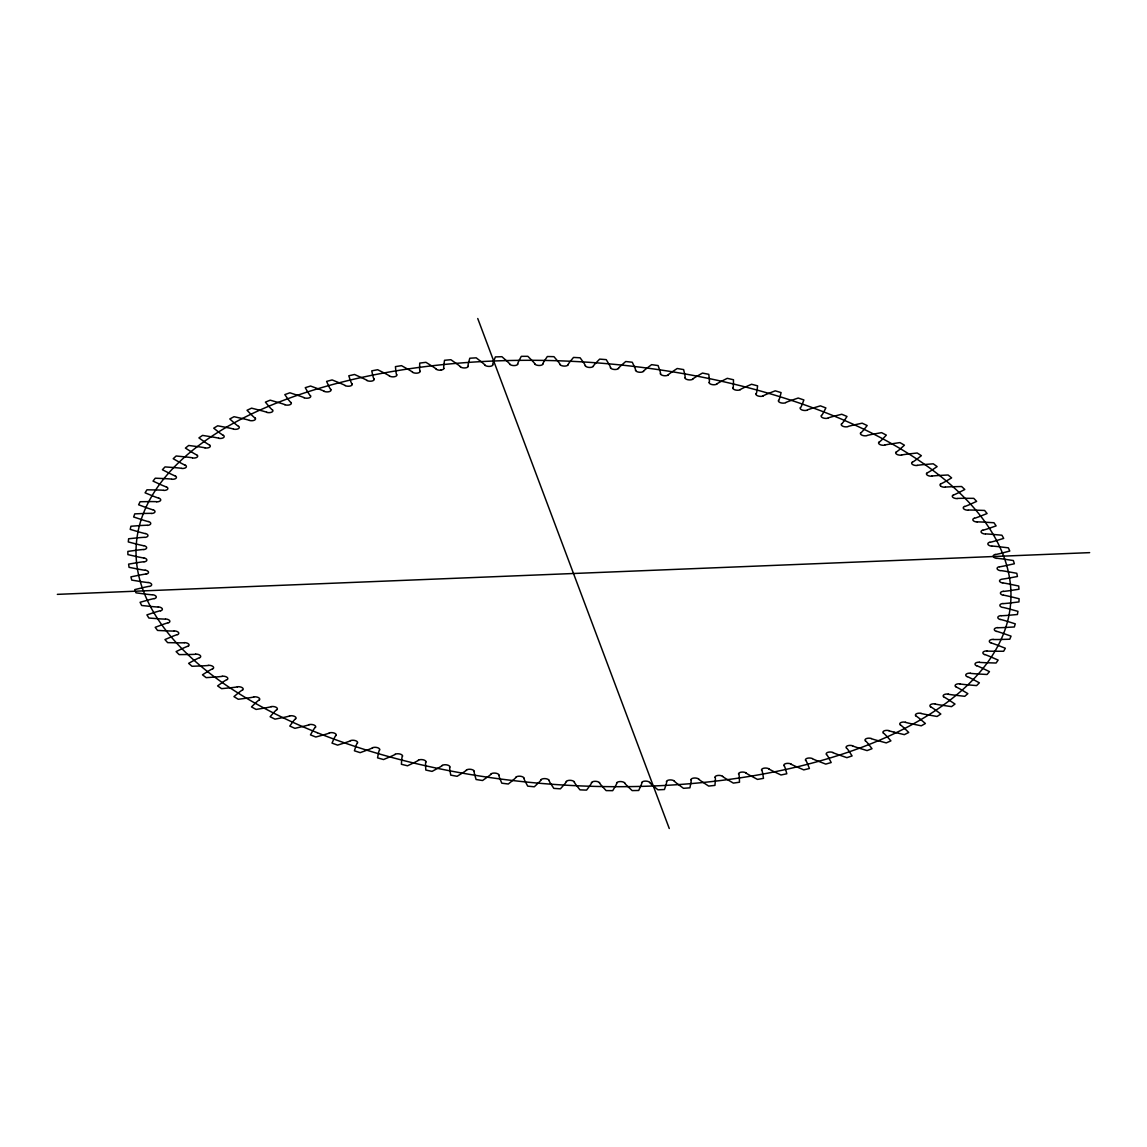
<?xml version="1.0" encoding="UTF-8"?>
<svg xmlns="http://www.w3.org/2000/svg" width="1147" height="1147" viewBox="0 0 1147 1147"><rect width="100%" height="100%" fill="white"/><g stroke="black" fill="none" stroke-linecap="round" stroke-linejoin="round"><path stroke-width="1.5" d="M691.211 779.831L691.211 780.089A138.199 66.784 3.7 0 1 690.981 782.584L689.906 787.817L687.77 787.989L683.497 788.319L677.189 783.659A138.199 66.784 3.7 0 1 674.551 781.48L674.278 781.236M709.362 382.453L709.376 382.094A138.199 66.784 3.7 0 0 709.376 379.671L708.789 374.338L706.681 373.908L702.466 373.076L695.77 376.947A138.199 66.784 3.7 0 0 692.946 378.811L692.544 379.084M467.976 366.151L468.019 365.836A138.199 66.784 3.7 0 1 468.377 363.441L469.783 358.237L471.919 358.093L476.22 357.835L482.27 362.581A138.199 66.784 3.7 0 1 484.78 364.789L485.138 365.119M425.723 761.938L425.695 762.167A138.199 66.784 3.7 0 0 425.537 764.705L425.809 770.038L427.888 770.497L432.061 771.386L439.014 767.615A138.199 66.784 3.7 0 0 441.968 765.809L442.384 765.536M666.737 781.623L666.708 781.881A138.199 66.784 3.7 0 1 666.163 784.347L664.457 789.509L662.292 789.623L657.962 789.824L652.199 785.021A138.199 66.784 3.7 0 1 649.804 782.77L649.56 782.526M733.076 387.829L733.134 387.485A138.199 66.784 3.7 0 0 733.42 385.077L733.478 379.757L731.413 379.284L727.284 378.324L720.087 381.98A138.199 66.784 3.7 0 0 717.018 383.743L716.588 384.001M492.622 364.717L492.694 364.402A138.199 66.784 3.7 0 1 493.353 362.051L495.389 356.918L497.569 356.846L501.913 356.703L507.404 361.577A138.199 66.784 3.7 0 1 509.669 363.843L509.985 364.187M402.267 756.289L402.196 756.59A138.199 66.784 3.7 0 0 401.765 758.97L401.393 764.275L403.429 764.791L407.515 765.795L414.942 762.253A138.199 66.784 3.7 0 0 418.125 760.547L418.569 760.289M641.947 782.684L641.861 783A138.199 66.784 3.7 0 1 641.044 785.38L638.693 790.469L636.513 790.512L632.14 790.584L626.936 785.638A138.199 66.784 3.7 0 1 624.8 783.358L624.542 783.057M756.231 393.851L756.332 393.507A138.199 66.784 3.7 0 0 756.92 391.127L757.608 385.851L755.601 385.32L751.557 384.259L743.887 387.672A138.199 66.784 3.7 0 0 740.604 389.335L740.188 389.55M517.555 364L517.67 363.699A138.199 66.784 3.7 0 1 518.616 361.377L521.283 356.344L523.462 356.33L527.849 356.316L532.782 361.319A138.199 66.784 3.7 0 1 534.774 363.628L535.047 363.972M379.428 749.909L379.313 750.21A138.199 66.784 3.7 0 0 378.567 752.604L377.564 757.852L379.542 758.425L383.528 759.543L391.414 756.231A138.199 66.784 3.7 0 0 394.812 754.626L395.299 754.396M616.914 783.043L616.771 783.387A138.199 66.784 3.7 0 1 615.681 785.695L612.713 790.67L610.505 790.641L606.118 790.598L601.472 785.537A138.199 66.784 3.7 0 1 599.623 783.2L599.394 782.899M778.756 400.489L778.899 400.145A138.199 66.784 3.7 0 0 779.774 397.808L781.107 392.604L779.157 392.002L775.229 390.826L767.114 394.009A138.199 66.784 3.7 0 0 763.615 395.557L763.171 395.758M542.674 364.015L542.818 363.714A138.199 66.784 3.7 0 1 544.051 361.434L547.334 356.516L549.542 356.559L553.944 356.674L558.288 361.778A138.199 66.784 3.7 0 1 560.008 364.129L560.252 364.488M357.219 743.012L357.075 743.299A138.199 66.784 3.7 0 0 356.057 745.622L354.409 750.798L356.33 751.414L360.187 752.647L368.517 749.593A138.199 66.784 3.7 0 0 372.13 748.102L372.646 747.873M591.737 782.67L591.608 782.928A138.199 66.784 3.7 0 1 590.175 785.265L586.59 790.111L584.382 790.039L579.966 789.853L575.937 784.706A138.199 66.784 3.7 0 1 574.346 782.34L574.131 781.996M800.577 407.73L800.764 407.4A138.199 66.784 3.7 0 0 801.925 405.092L803.889 399.959L801.997 399.314L798.197 398.038L789.666 400.963A138.199 66.784 3.7 0 0 785.953 402.396L785.767 402.482M567.923 364.703L568.08 364.445A138.199 66.784 3.7 0 1 569.6 362.223L573.5 357.434L575.694 357.549L580.11 357.792L583.852 362.982A138.199 66.784 3.7 0 1 585.3 365.363L585.5 365.721M335.784 735.485L335.698 735.6A138.199 66.784 3.7 0 0 334.293 738.037L332.013 743.127L337.605 745.12L346.337 742.338A138.199 66.784 3.7 0 0 350.136 740.962L350.681 740.747M566.503 781.58L566.303 781.867A138.199 66.784 3.7 0 1 564.611 784.104L560.424 788.821L558.216 788.677L553.815 788.376L550.374 783.157A138.199 66.784 3.7 0 1 549.069 780.749L548.897 780.404M821.61 415.529L821.84 415.214A138.199 66.784 3.7 0 0 823.274 412.963L825.883 407.931L820.406 405.852L811.474 408.504A138.199 66.784 3.7 0 0 807.574 409.823L807.445 409.88M315.181 727.356L314.966 727.642A138.199 66.784 3.7 0 0 313.36 729.893L310.45 734.883L315.812 737.019L324.931 734.496A138.199 66.784 3.7 0 0 328.917 733.248L329.49 733.048M593.114 366.223L593.372 365.907A138.199 66.784 3.7 0 1 595.164 363.742L599.652 359.111L601.845 359.283L606.247 359.642L609.372 364.904A138.199 66.784 3.7 0 1 610.548 367.312L610.691 367.657M541.284 779.774L541.054 780.06A138.199 66.784 3.7 0 1 539.09 782.225L534.301 786.785L532.108 786.57L527.72 786.154L524.896 780.863A138.199 66.784 3.7 0 1 523.878 778.455L523.763 778.139M841.798 423.888L842.056 423.573A138.199 66.784 3.7 0 0 843.776 421.379L847.002 416.461L841.74 414.253L832.464 416.619A138.199 66.784 3.7 0 0 828.392 417.823L828.249 417.866M295.453 718.739L295.238 718.983A138.199 66.784 3.7 0 0 293.317 721.205L289.79 726.065L294.922 728.345L304.371 726.108A138.199 66.784 3.7 0 0 308.529 724.976L309.131 724.804M618.29 368.388L618.577 368.087A138.199 66.784 3.7 0 1 620.642 365.979L625.717 361.52L627.896 361.749L632.284 362.237L634.778 367.542A138.199 66.784 3.7 0 1 635.653 369.965L635.768 370.323M516.179 777.265L515.863 777.566A138.199 66.784 3.7 0 1 513.67 779.63L508.322 784.003L506.142 783.745L501.784 783.186L499.59 777.867A138.199 66.784 3.7 0 1 498.859 775.444L498.787 775.171M861.053 432.749L861.354 432.448A138.199 66.784 3.7 0 0 863.347 430.326L867.175 425.537L862.171 423.186L852.551 425.279A138.199 66.784 3.7 0 0 848.321 426.354L848.092 426.412M276.656 709.663L276.398 709.893A138.199 66.784 3.7 0 0 274.248 712.015L270.104 716.732L274.993 719.14L284.757 717.205A138.199 66.784 3.7 0 0 289.058 716.187L289.689 716.043M643.309 371.27L643.639 370.968A138.199 66.784 3.7 0 1 645.962 368.933L651.596 364.646L653.761 364.947L658.106 365.563L659.969 370.897A138.199 66.784 3.7 0 1 660.557 373.32L660.629 373.678M491.26 774.039L490.916 774.34A138.199 66.784 3.7 0 1 488.464 776.318L482.557 780.505L480.407 780.189L476.091 779.516L474.528 774.168A138.199 66.784 3.7 0 1 474.098 771.745L474.055 771.429M879.319 442.111L879.663 441.81A138.199 66.784 3.7 0 0 881.914 439.774L886.344 435.114L881.599 432.648L871.691 434.441A138.199 66.784 3.7 0 0 867.304 435.387L867.075 435.444M668.185 374.754L668.457 374.539A138.199 66.784 3.7 0 1 671.038 372.603L677.203 368.502L679.354 368.861L683.626 369.592L684.874 374.94A138.199 66.784 3.7 0 1 685.16 377.377L685.189 377.721M258.907 700.086L258.577 700.33A138.199 66.784 3.7 0 0 256.197 702.337L251.48 706.91L256.082 709.434L266.118 707.785A138.199 66.784 3.7 0 0 270.577 706.91L271.222 706.781M896.524 451.918L896.911 451.631A138.199 66.784 3.7 0 0 899.42 449.667L904.424 445.179L899.965 442.599L889.8 444.09A138.199 66.784 3.7 0 0 885.283 444.893L884.71 445.007M466.643 770.124L466.299 770.383A138.199 66.784 3.7 0 1 463.546 772.304L457.108 776.304L454.986 775.917L450.742 775.128L449.825 769.78A138.199 66.784 3.7 0 1 449.667 767.343L449.667 767.042M242.232 690.064L241.931 690.265A138.199 66.784 3.7 0 0 239.25 692.229L233.945 696.616L238.275 699.269L248.555 697.921A138.199 66.784 3.7 0 0 253.129 697.175L253.788 697.061M912.625 462.141L913.041 461.868A138.199 66.784 3.7 0 0 915.793 459.99L921.371 455.689L917.199 452.993L906.818 454.183A138.199 66.784 3.7 0 0 902.187 454.857L901.513 454.958M226.705 679.641L226.432 679.798A138.199 66.784 3.7 0 0 223.45 681.691L217.6 685.906L221.615 688.659L232.11 687.612A138.199 66.784 3.7 0 0 236.798 687.01L237.472 686.91M927.55 472.75L927.995 472.492A138.199 66.784 3.7 0 0 931.006 470.714L937.128 466.6L933.257 463.804L922.675 464.693A138.199 66.784 3.7 0 0 917.944 465.223L917.256 465.309M212.381 668.844L212.095 669.002A138.199 66.784 3.7 0 0 208.854 670.794L202.474 674.809L206.173 677.648L216.84 676.916A138.199 66.784 3.7 0 0 221.615 676.458L222.303 676.372M941.257 483.704L941.744 483.461A138.199 66.784 3.7 0 0 944.97 481.783L951.623 477.883L948.067 474.987L937.343 475.575A138.199 66.784 3.7 0 0 932.525 475.962L931.823 476.019M199.177 657.79L198.99 657.876A138.199 66.784 3.7 0 0 195.52 659.568L188.624 663.353L192.008 666.278L202.79 665.862A138.199 66.784 3.7 0 0 207.65 665.547L208.353 665.489M953.702 494.974L954.218 494.744A138.199 66.784 3.7 0 0 957.659 493.167L964.799 489.482L961.602 486.514L950.748 486.787A138.199 66.784 3.7 0 0 945.859 487.031L945.243 487.074M187.578 646.291L187.176 646.449A138.199 66.784 3.7 0 0 183.491 648.026L176.108 651.596L179.147 654.607L190.029 654.493A138.199 66.784 3.7 0 0 194.947 654.32L195.664 654.277M964.828 506.501L965.373 506.3A138.199 66.784 3.7 0 0 969.029 504.838L976.642 501.382L973.774 498.343L962.849 498.3A138.199 66.784 3.7 0 0 957.917 498.4L957.286 498.429M176.896 634.707L176.552 634.836A138.199 66.784 3.7 0 0 172.81 636.241L164.953 639.567L167.634 642.635L178.588 642.836A138.199 66.784 3.7 0 0 183.549 642.807L184.266 642.793M974.606 518.272L975.179 518.086A138.199 66.784 3.7 0 0 979.022 516.738L987.094 513.526L984.585 510.444L973.617 510.071A138.199 66.784 3.7 0 0 968.656 510.042L968.383 510.042M167.806 622.835L167.433 622.95A138.199 66.784 3.7 0 0 163.491 624.24L155.203 627.309L157.54 630.434L168.509 630.95A138.199 66.784 3.7 0 0 173.498 631.065L174.215 631.065M983.008 530.229L983.596 530.057A138.199 66.784 3.7 0 0 987.624 528.839L996.126 525.885L993.976 522.745L983.008 522.071A138.199 66.784 3.7 0 0 978.018 521.885L977.287 521.871M160.322 610.734L159.72 610.892A138.199 66.784 3.7 0 0 155.605 612.054L146.916 614.878L148.866 618.032L159.834 618.864A138.199 66.784 3.7 0 0 164.81 619.122L165.096 619.122M989.99 542.345L990.607 542.187A138.199 66.784 3.7 0 0 994.807 541.083L1003.697 538.402L1001.919 535.219L990.979 534.244A138.199 66.784 3.7 0 0 985.99 533.914L985.717 533.9M154.056 598.562L153.497 598.691A138.199 66.784 3.7 0 0 149.153 599.752L140.077 602.29L141.669 605.487L152.565 606.62A138.199 66.784 3.7 0 0 157.555 607.021L158.286 607.064M995.539 554.56L996.184 554.417A138.199 66.784 3.7 0 0 1000.528 553.442L1009.776 551.047L1008.385 547.836L997.517 546.546A138.199 66.784 3.7 0 0 992.542 546.087L992.098 546.044M148.981 586.361L148.651 586.418A138.199 66.784 3.7 0 0 144.164 587.35L134.744 589.601L135.948 592.827L146.759 594.261A138.199 66.784 3.7 0 0 151.719 594.791L151.992 594.82M999.639 566.833L1000.299 566.718A138.199 66.784 3.7 0 0 1004.772 565.872L1014.364 563.765L1013.346 560.539L1002.593 558.947A138.199 66.784 3.7 0 0 997.661 558.345L997.015 558.274M145.87 574.016L145.196 574.117A138.199 66.784 3.7 0 0 140.651 574.891L130.916 576.869L131.747 580.095L142.429 581.844A138.199 66.784 3.7 0 0 147.332 582.504L148.063 582.59M143.891 561.729L143.461 561.772A138.199 66.784 3.7 0 0 138.644 562.446L128.622 564.123L128.751 565.199L129.066 567.335L139.576 569.385A138.199 66.784 3.7 0 0 144.422 570.188L145.139 570.288M440.735 370.037L441.079 370.008A4.416 2.136 3.7 0 0 444.032 368.359M1003.41 591.422L1004.098 591.35A138.199 66.784 3.7 0 0 1008.815 590.777L1018.952 589.243L1018.88 588.182L1018.708 586.031L1008.285 583.852A138.199 66.784 3.7 0 0 1003.467 582.977L1003.123 582.92M143.49 549.47L142.873 549.528A138.199 66.784 3.7 0 0 138.113 550.015L127.862 551.406L127.862 552.467L127.905 554.618L138.228 556.94A138.199 66.784 3.7 0 0 143.002 557.872L143.705 558.001M1003.08 603.637L1003.783 603.594A138.199 66.784 3.7 0 0 1008.571 603.164L1018.952 601.931L1019.009 600.87L1019.095 598.734L1008.887 596.268A138.199 66.784 3.7 0 0 1004.155 595.264L1003.467 595.121M144.293 537.298L143.934 537.326A138.199 66.784 3.7 0 0 139.102 537.685L128.636 538.76L128.507 539.821L128.292 541.943L138.371 544.553A138.199 66.784 3.7 0 0 143.045 545.614L143.748 545.771M1001.259 615.767L1001.976 615.724A138.199 66.784 3.7 0 0 1006.851 615.437L1017.403 614.52L1017.59 613.459L1017.948 611.351L1007.998 608.613A138.199 66.784 3.7 0 0 1003.367 607.48L1003.109 607.423M57.35 594.361L1089.65 552.639M147.103 525.24L146.486 525.254A138.199 66.784 3.7 0 0 141.583 525.469L130.93 526.244L130.686 527.29L130.213 529.384L140.02 532.265A138.199 66.784 3.7 0 0 144.594 533.455L145.268 533.627M997.976 627.739L998.693 627.724A138.199 66.784 3.7 0 0 1003.625 627.567L1014.335 626.965L1014.651 625.918L1015.253 623.839L1005.604 620.828A138.199 66.784 3.7 0 0 1001.087 619.581L1000.428 619.394M151.218 513.354L150.587 513.354A138.199 66.784 3.7 0 0 145.554 513.426L134.773 513.87L134.385 514.917L133.654 516.982L143.16 520.121A138.199 66.784 3.7 0 0 147.605 521.441L148.264 521.627M993.216 639.524L993.947 639.524A138.199 66.784 3.7 0 0 998.908 639.524L1009.747 639.223L1011.052 636.141L1001.718 632.886A138.199 66.784 3.7 0 0 997.345 631.51L996.686 631.323M156.609 501.669L155.978 501.655A138.199 66.784 3.7 0 0 151.003 501.583L140.106 501.726L138.615 504.78L147.777 508.164A138.199 66.784 3.7 0 0 152.092 509.598L152.723 509.798M987.022 651.08L987.753 651.109A138.199 66.784 3.7 0 0 992.729 651.238L1003.654 651.267L1005.331 648.241L996.356 644.743A138.199 66.784 3.7 0 0 992.126 643.252L991.495 643.037M163.347 490.228L162.974 490.213A138.199 66.784 3.7 0 0 157.899 489.998L146.945 489.812L145.081 492.809L153.87 496.422A138.199 66.784 3.7 0 0 158.028 497.97L158.644 498.185M979.395 662.364L980.126 662.421A138.199 66.784 3.7 0 0 985.115 662.694L996.083 663.023L998.134 660.084L989.531 656.342A138.199 66.784 3.7 0 0 985.474 654.751L984.872 654.521M171.577 479.073L171.218 479.045A138.199 66.784 3.7 0 0 166.229 478.686L155.261 478.199L153.024 481.109L161.412 484.952A138.199 66.784 3.7 0 0 165.397 486.6L165.985 486.844M970.376 673.346L971.093 673.418A138.199 66.784 3.7 0 0 976.068 673.848L987.051 674.493L989.46 671.626L981.287 667.669A138.199 66.784 3.7 0 0 977.402 665.963L976.814 665.719M181.384 468.248L180.925 468.205A138.199 66.784 3.7 0 0 175.964 467.718L165.01 466.915L162.401 469.74L170.373 473.783A138.199 66.784 3.7 0 0 174.172 475.546L174.731 475.79M959.982 683.985L960.699 684.085A138.199 66.784 3.7 0 0 965.645 684.644L976.584 685.605L979.366 682.823L971.624 678.666A138.199 66.784 3.7 0 0 967.925 676.859L967.437 676.63M192.352 457.782L191.993 457.725A138.199 66.784 3.7 0 0 187.076 457.094L176.165 455.99L173.211 458.714L180.724 462.972A138.199 66.784 3.7 0 0 184.323 464.822L184.853 465.08M948.254 694.25L948.97 694.365A138.199 66.784 3.7 0 0 953.874 695.053L964.742 696.315L967.867 693.648L960.598 689.304A138.199 66.784 3.7 0 0 957.1 687.411L956.569 687.139M204.998 447.76L204.381 447.66A138.199 66.784 3.7 0 0 199.521 446.886L188.696 445.466L185.398 448.09L192.424 452.535A138.199 66.784 3.7 0 0 195.807 454.47L196.323 454.742M935.235 704.086L935.938 704.215A138.199 66.784 3.7 0 0 940.784 705.061L951.537 706.624L955.007 704.057L948.239 699.541A138.199 66.784 3.7 0 0 944.956 697.548L944.511 697.304M218.733 438.154L218.131 438.025A138.199 66.784 3.7 0 0 213.242 437.107L202.546 435.401L198.918 437.896L205.442 442.513A138.199 66.784 3.7 0 0 208.611 444.534L209.084 444.821M920.984 713.477L921.672 713.635A138.199 66.784 3.7 0 0 926.418 714.595L937.042 716.459L940.827 714.022L934.576 709.333A138.199 66.784 3.7 0 0 931.522 707.283L931.12 707.011M233.357 428.935L233.013 428.863A138.199 66.784 3.7 0 0 228.21 427.802L217.686 425.795L213.729 428.175L219.722 432.935A138.199 66.784 3.7 0 0 222.661 435.028L223.106 435.33M905.513 722.395L906.187 722.567A138.199 66.784 3.7 0 0 910.847 723.657L921.285 725.807L925.385 723.499L919.679 718.667A138.199 66.784 3.7 0 0 916.854 716.531L916.424 716.23M894.115 732.202L904.338 734.639L908.739 732.46L903.578 727.499A138.199 66.784 3.7 0 0 901.012 725.305L900.667 725.033M249.315 420.246L248.985 420.16A138.199 66.784 3.7 0 0 244.383 418.999L234.045 416.705L229.787 418.956L235.221 423.845A138.199 66.784 3.7 0 0 237.931 426.01L238.332 426.326M888.911 730.797L889.57 730.969A138.199 66.784 3.7 0 0 894.115 732.202M266.807 412.217L266.161 412.017A138.199 66.784 3.7 0 0 261.674 410.741L251.566 408.16L247.035 410.268L251.896 415.271A138.199 66.784 3.7 0 0 254.347 417.508L254.72 417.823M871.218 738.639L871.849 738.854A138.199 66.784 3.7 0 0 876.265 740.188L886.244 742.898L890.918 740.862L886.344 735.801A138.199 66.784 3.7 0 0 884.036 733.55L883.72 733.263M284.943 404.619L284.47 404.461A138.199 66.784 3.7 0 0 280.04 403.027L270.205 400.174L265.401 402.138L269.674 407.257A138.199 66.784 3.7 0 0 271.868 409.536L272.197 409.866M852.493 745.923L853.11 746.152A138.199 66.784 3.7 0 0 857.383 747.615L867.075 750.582L872.021 748.704L868.035 743.543A138.199 66.784 3.7 0 0 865.985 741.249L865.698 740.948M304.227 397.651L303.625 397.421A138.199 66.784 3.7 0 0 299.424 395.901L289.89 392.79L284.814 394.611L288.499 399.801A138.199 66.784 3.7 0 0 290.42 402.124L290.721 402.468M832.822 752.618L833.41 752.862A138.199 66.784 3.7 0 0 837.525 754.425L846.887 757.665L852.092 755.93L848.708 750.697A138.199 66.784 3.7 0 0 846.93 748.36L846.715 748.102M324.357 391.27L323.927 391.084A138.199 66.784 3.7 0 0 319.755 389.392L310.565 386.037L305.245 387.686L308.314 392.948A138.199 66.784 3.7 0 0 309.962 395.314L310.22 395.658M812.664 758.884L812.807 758.941A138.199 66.784 3.7 0 0 816.75 760.619L825.768 764.103L831.188 762.54L828.435 757.249A138.199 66.784 3.7 0 0 826.93 754.869L826.715 754.568M345.29 385.478L344.874 385.277A138.199 66.784 3.7 0 0 340.96 383.528L332.128 379.929L326.594 381.406L329.031 386.711A138.199 66.784 3.7 0 0 330.408 389.105L330.623 389.464M790.842 764.131L791.387 764.389A138.199 66.784 3.7 0 0 795.143 766.167L803.775 769.881L809.409 768.49L807.287 763.156A138.199 66.784 3.7 0 0 806.054 760.748L805.911 760.49M367.14 380.403L366.753 380.202A138.199 66.784 3.7 0 0 362.954 378.295L354.523 374.481L348.788 375.786L350.595 381.134A138.199 66.784 3.7 0 0 351.685 383.542L351.857 383.901M768.705 768.906L769.207 769.178A138.199 66.784 3.7 0 0 772.763 771.056L780.978 774.985L786.813 773.766L785.322 768.418A138.199 66.784 3.7 0 0 784.376 765.995L784.247 765.68M389.564 375.929L389.134 375.671A138.199 66.784 3.7 0 0 385.693 373.75L377.678 369.721L375.7 370.094L371.757 370.854L372.933 376.202A138.199 66.784 3.7 0 0 373.736 378.639L373.865 378.983M745.88 773.006L746.353 773.307A138.199 66.784 3.7 0 0 749.694 775.257L757.479 779.401L759.486 779.057L763.486 778.354L762.64 773.006A138.199 66.784 3.7 0 0 761.981 770.569L761.88 770.268M412.705 372.158L412.361 371.929A138.199 66.784 3.7 0 0 409.063 369.893L401.522 365.664L399.486 365.979L395.428 366.624L395.959 371.958A138.199 66.784 3.7 0 0 396.475 374.395L396.561 374.754M722.467 776.419L722.911 776.734A138.199 66.784 3.7 0 0 726.022 778.77L733.349 783.1L735.399 782.813L739.5 782.225L739.299 776.906A138.199 66.784 3.7 0 0 738.926 774.469L738.854 774.11M436.433 369.133L436.118 368.89A138.199 66.784 3.7 0 0 433.007 366.739L425.938 362.323L423.86 362.581L419.716 363.097L419.601 368.416A138.199 66.784 3.7 0 0 419.816 370.839L419.859 371.198M698.537 779.143L698.939 779.458A138.199 66.784 3.7 0 0 701.835 781.566L708.66 786.082L710.753 785.853L714.939 785.394L715.384 780.103A138.199 66.784 3.7 0 0 715.312 777.68L715.284 777.322M460.549 366.725L460.305 366.524A138.199 66.784 3.7 0 0 457.438 364.302L450.871 359.714L448.749 359.9L444.52 360.301L443.76 365.578A138.199 66.784 3.7 0 0 443.688 367.986L443.688 368.345M477.74 318.508L669.26 828.492M917.356 465.467A4.416 2.136 3.7 0 1 912.553 464.492A4.416 2.136 3.7 0 1 912.324 462.04M931.909 476.191A4.416 2.136 3.7 0 1 927.192 475.073A4.416 2.136 3.7 0 1 927.263 472.636M940.526 485.912A4.416 2.136 3.7 0 1 940.999 483.59M945.214 487.246A4.416 2.136 3.7 0 1 940.726 486.099M957.243 498.601A4.416 2.136 3.7 0 1 952.784 497.239A4.416 2.136 3.7 0 1 953.444 494.844M967.953 510.2A4.416 2.136 3.7 0 1 963.623 508.723A4.416 2.136 3.7 0 1 964.584 506.372M977.287 522.043A4.416 2.136 3.7 0 1 973.129 520.451A4.416 2.136 3.7 0 1 974.377 518.143M985.244 534.043A4.416 2.136 3.7 0 1 981.259 532.351A4.416 2.136 3.7 0 1 982.793 530.086M991.782 546.187A4.416 2.136 3.7 0 1 987.983 544.381A4.416 2.136 3.7 0 1 989.804 542.187M996.872 558.417A4.416 2.136 3.7 0 1 993.288 556.524A4.416 2.136 3.7 0 1 995.367 554.402M999.481 566.675A4.416 2.136 3.7 0 0 997.13 568.726A4.416 2.136 3.7 0 0 1000.514 570.704L1001.302 570.647A138.199 66.784 3.7 0 1 1006.191 571.392L1016.787 573.285L1017.016 574.36L1017.418 576.511L1007.539 578.332A138.199 66.784 3.7 0 1 1002.937 579.049L1002.263 579.135A4.416 2.136 3.7 0 0 999.51 580.941A4.416 2.136 3.7 0 0 1002.664 583.006M1003.353 595.279A4.416 2.136 3.7 0 1 1000.428 593.128A4.416 2.136 3.7 0 1 1003.295 591.264M1002.55 607.466A4.416 2.136 3.7 0 1 999.883 605.258A4.416 2.136 3.7 0 1 1002.98 603.48M1000.27 619.538A4.416 2.136 3.7 0 1 997.861 617.272A4.416 2.136 3.7 0 1 1001.188 615.595M996.528 631.452A4.416 2.136 3.7 0 1 994.363 629.13A4.416 2.136 3.7 0 1 997.919 627.567M991.309 643.166A4.416 2.136 3.7 0 1 989.431 640.8A4.416 2.136 3.7 0 1 993.173 639.352M984.656 654.636A4.416 2.136 3.7 0 1 983.065 652.242A4.416 2.136 3.7 0 1 986.994 650.908M976.599 665.833A4.416 2.136 3.7 0 1 975.28 663.41A4.416 2.136 3.7 0 1 979.395 662.192M967.136 676.716A4.416 2.136 3.7 0 1 966.118 674.264A4.416 2.136 3.7 0 1 970.391 673.189M956.326 687.239A4.416 2.136 3.7 0 1 955.594 684.773A4.416 2.136 3.7 0 1 960.025 683.827M944.196 697.362A4.416 2.136 3.7 0 1 943.752 694.91A4.416 2.136 3.7 0 1 948.311 694.093M930.791 707.068A4.416 2.136 3.7 0 1 930.633 704.616A4.416 2.136 3.7 0 1 935.321 703.928M916.138 716.302A4.416 2.136 3.7 0 1 916.295 713.864A4.416 2.136 3.7 0 1 921.07 713.334M900.323 725.047A4.416 2.136 3.7 0 1 900.768 722.639A4.416 2.136 3.7 0 1 905.628 722.237M883.376 733.277A4.416 2.136 3.7 0 1 884.108 730.897A4.416 2.136 3.7 0 1 889.054 730.639M865.354 740.962A4.416 2.136 3.7 0 1 866.386 738.611A4.416 2.136 3.7 0 1 871.376 738.496M846.328 748.059A4.416 2.136 3.7 0 1 847.647 745.765A4.416 2.136 3.7 0 1 852.68 745.794M826.37 754.554A4.416 2.136 3.7 0 1 827.962 752.317A4.416 2.136 3.7 0 1 833.009 752.489M805.524 760.418A4.416 2.136 3.7 0 1 807.402 758.253A4.416 2.136 3.7 0 1 812.449 758.568M783.888 765.651A4.416 2.136 3.7 0 1 786.039 763.544A4.416 2.136 3.7 0 1 791.072 764.017M761.536 770.225A4.416 2.136 3.7 0 1 763.945 768.189A4.416 2.136 3.7 0 1 768.934 768.791M738.525 774.11A4.416 2.136 3.7 0 1 741.191 772.16A4.416 2.136 3.7 0 1 746.138 772.906M714.939 777.308A4.416 2.136 3.7 0 1 717.864 775.458A4.416 2.136 3.7 0 1 722.725 776.333M690.881 779.802A4.416 2.136 3.7 0 1 694.035 778.039A4.416 2.136 3.7 0 1 698.81 779.057M666.407 781.58A4.416 2.136 3.7 0 1 669.791 779.931A4.416 2.136 3.7 0 1 674.465 781.078M641.617 782.641A4.416 2.136 3.7 0 1 645.216 781.107A4.416 2.136 3.7 0 1 649.775 782.369M616.584 782.985A4.416 2.136 3.7 0 1 620.384 781.566A4.416 2.136 3.7 0 1 624.814 782.957M591.422 782.612A4.416 2.136 3.7 0 1 595.408 781.308A4.416 2.136 3.7 0 1 599.68 782.813M566.188 781.508A4.416 2.136 3.7 0 1 570.346 780.333A4.416 2.136 3.7 0 1 574.461 781.953M540.968 779.702A4.416 2.136 3.7 0 1 545.284 778.641A4.416 2.136 3.7 0 1 549.227 780.376M515.878 777.164A4.416 2.136 3.7 0 1 520.337 776.247A4.416 2.136 3.7 0 1 524.079 778.082M490.973 773.938A4.416 2.136 3.7 0 1 495.561 773.164A4.416 2.136 3.7 0 1 499.103 775.071M466.356 770.024A4.416 2.136 3.7 0 1 471.059 769.379A4.416 2.136 3.7 0 1 474.385 771.386M442.111 765.422A4.416 2.136 3.7 0 1 446.914 764.92A4.416 2.136 3.7 0 1 450.011 766.999M418.311 760.16A4.416 2.136 3.7 0 1 423.2 759.801A4.416 2.136 3.7 0 1 426.067 761.966M395.055 754.267A4.416 2.136 3.7 0 1 400.002 754.038A4.416 2.136 3.7 0 1 402.611 756.26M372.417 747.744A4.416 2.136 3.7 0 1 377.406 747.658A4.416 2.136 3.7 0 1 379.757 749.937M350.466 740.618A4.416 2.136 3.7 0 1 355.498 740.675A4.416 2.136 3.7 0 1 357.577 743.012M329.275 732.904A4.416 2.136 3.7 0 1 334.322 733.119A4.416 2.136 3.7 0 1 336.128 735.499M308.944 724.66A4.416 2.136 3.7 0 1 313.977 725.019A4.416 2.136 3.7 0 1 315.511 727.427M289.517 715.886A4.416 2.136 3.7 0 1 294.535 716.388A4.416 2.136 3.7 0 1 295.783 718.811M271.065 706.624A4.416 2.136 3.7 0 1 276.04 707.255A4.416 2.136 3.7 0 1 277 709.706M253.659 696.903A4.416 2.136 3.7 0 1 258.577 697.677A4.416 2.136 3.7 0 1 259.251 700.129M237.357 686.752A4.416 2.136 3.7 0 1 242.203 687.67A4.416 2.136 3.7 0 1 242.576 690.121M222.217 676.214A4.416 2.136 3.7 0 1 226.977 677.26A4.416 2.136 3.7 0 1 227.049 679.712M208.281 665.317A4.416 2.136 3.7 0 1 212.941 666.493A4.416 2.136 3.7 0 1 212.711 668.93M195.607 654.105A4.416 2.136 3.7 0 1 200.137 655.41A4.416 2.136 3.7 0 1 199.621 657.819M184.237 642.621A4.416 2.136 3.7 0 1 188.624 644.041A4.416 2.136 3.7 0 1 187.821 646.421M174.201 630.893A4.416 2.136 3.7 0 1 178.445 632.441A4.416 2.136 3.7 0 1 177.341 634.764M165.555 618.979A4.416 2.136 3.7 0 1 169.627 620.627A4.416 2.136 3.7 0 1 168.236 622.907M158.3 606.892A4.416 2.136 3.7 0 1 162.2 608.641A4.416 2.136 3.7 0 1 160.523 610.878M152.494 594.705A4.416 2.136 3.7 0 1 156.178 596.555A4.416 2.136 3.7 0 1 154.243 598.705M148.121 582.432A4.416 2.136 3.7 0 1 151.619 584.368A4.416 2.136 3.7 0 1 149.397 586.461M145.225 570.131A4.416 2.136 3.7 0 1 148.493 572.167A4.416 2.136 3.7 0 1 146.013 574.174M143.805 557.843A4.416 2.136 3.7 0 1 146.845 559.951A4.416 2.136 3.7 0 1 144.106 561.872M143.862 545.614A4.416 2.136 3.7 0 1 146.658 547.793A4.416 2.136 3.7 0 1 143.676 549.614M145.411 533.484A4.416 2.136 3.7 0 1 147.949 535.721A4.416 2.136 3.7 0 1 144.737 537.441M148.422 521.484A4.416 2.136 3.7 0 1 150.701 523.778A4.416 2.136 3.7 0 1 147.275 525.398M152.895 509.669A4.416 2.136 3.7 0 1 154.917 512.006A4.416 2.136 3.7 0 1 151.275 513.512M158.831 498.07A4.416 2.136 3.7 0 1 160.58 500.45A4.416 2.136 3.7 0 1 156.738 501.841M166.2 486.729A4.416 2.136 3.7 0 1 167.648 489.138A4.416 2.136 3.7 0 1 163.62 490.414M174.961 475.69A4.416 2.136 3.7 0 1 176.136 478.127A4.416 2.136 3.7 0 1 171.935 479.274M185.097 464.979A4.416 2.136 3.7 0 1 185.986 467.431A4.416 2.136 3.7 0 1 181.627 468.449M196.581 454.656A4.416 2.136 3.7 0 1 197.169 457.108A4.416 2.136 3.7 0 1 192.667 457.997M209.356 444.735A4.416 2.136 3.7 0 1 209.643 447.187A4.416 2.136 3.7 0 1 205.026 447.932M223.378 435.258A4.416 2.136 3.7 0 1 223.378 437.71A4.416 2.136 3.7 0 1 218.647 438.312M238.619 426.254A4.416 2.136 3.7 0 1 238.332 428.691A4.416 2.136 3.7 0 1 233.501 429.15M255.021 417.766A4.416 2.136 3.7 0 1 254.419 420.16A4.416 2.136 3.7 0 1 249.516 420.49M272.513 409.809A4.416 2.136 3.7 0 1 271.624 412.174A4.416 2.136 3.7 0 1 266.663 412.361M291.037 402.425A4.416 2.136 3.7 0 1 289.861 404.748A4.416 2.136 3.7 0 1 284.857 404.776M310.536 395.615A4.416 2.136 3.7 0 1 309.073 397.894A4.416 2.136 3.7 0 1 304.041 397.78M330.953 389.435A4.416 2.136 3.7 0 1 329.203 391.643A4.416 2.136 3.7 0 1 324.157 391.385M352.201 383.887A4.416 2.136 3.7 0 1 350.179 386.023A4.416 2.136 3.7 0 1 345.147 385.636M374.209 378.983A4.416 2.136 3.7 0 1 371.915 381.048A4.416 2.136 3.7 0 1 366.911 380.517M396.891 374.754A4.416 2.136 3.7 0 1 394.353 376.732A4.416 2.136 3.7 0 1 389.392 376.058M420.203 371.212A4.416 2.136 3.7 0 1 417.408 373.105A4.416 2.136 3.7 0 1 412.504 372.288M440.993 370.166A4.416 2.136 3.7 0 1 436.161 369.219M468.306 366.223A4.416 2.136 3.7 0 1 465.037 367.929A4.416 2.136 3.7 0 1 460.305 366.839M492.952 364.803A4.416 2.136 3.7 0 1 489.468 366.395A4.416 2.136 3.7 0 1 484.837 365.19M517.87 364.086A4.416 2.136 3.7 0 1 514.171 365.578A4.416 2.136 3.7 0 1 509.684 364.244M542.99 364.115A4.416 2.136 3.7 0 1 539.09 365.477A4.416 2.136 3.7 0 1 534.731 364.029M568.195 364.846A4.416 2.136 3.7 0 1 564.123 366.094A4.416 2.136 3.7 0 1 559.922 364.531M593.429 366.309A4.416 2.136 3.7 0 1 589.2 367.427A4.416 2.136 3.7 0 1 585.171 365.75M618.591 368.474A4.416 2.136 3.7 0 1 614.204 369.463A4.416 2.136 3.7 0 1 610.362 367.685M643.61 371.356A4.416 2.136 3.7 0 1 639.08 372.202A4.416 2.136 3.7 0 1 635.438 370.338M668.371 374.926A4.416 2.136 3.7 0 1 663.726 375.643A4.416 2.136 3.7 0 1 660.285 373.678M692.817 379.198A4.416 2.136 3.7 0 1 688.057 379.772A4.416 2.136 3.7 0 1 684.845 377.721M716.846 384.116A4.416 2.136 3.7 0 1 712 384.56A4.416 2.136 3.7 0 1 709.018 382.438M740.389 389.708A4.416 2.136 3.7 0 1 735.456 389.994A4.416 2.136 3.7 0 1 732.732 387.801M763.343 395.916A4.416 2.136 3.7 0 1 758.368 396.073A4.416 2.136 3.7 0 1 755.887 393.822M785.652 402.755A4.416 2.136 3.7 0 1 780.634 402.755A4.416 2.136 3.7 0 1 778.412 400.446M807.23 410.167A4.416 2.136 3.7 0 1 802.183 410.024A4.416 2.136 3.7 0 1 800.233 407.672M827.991 418.153A4.416 2.136 3.7 0 1 822.944 417.866A4.416 2.136 3.7 0 1 821.281 415.472M847.891 426.67A4.416 2.136 3.7 0 1 842.859 426.24A4.416 2.136 3.7 0 1 841.468 423.817M866.831 435.688A4.416 2.136 3.7 0 1 861.827 435.114A4.416 2.136 3.7 0 1 860.723 432.677M884.767 445.179A4.416 2.136 3.7 0 1 879.806 444.477A4.416 2.136 3.7 0 1 879.003 442.025M901.628 455.115A4.416 2.136 3.7 0 1 896.739 454.269A4.416 2.136 3.7 0 1 896.223 451.818M317.275 732.718A438.168 211.751 3.7 0 0 1008.686 616.685A438.168 211.751 3.7 0 0 394.554 371.098A438.168 211.751 3.7 0 0 317.275 732.718"/></g></svg>
